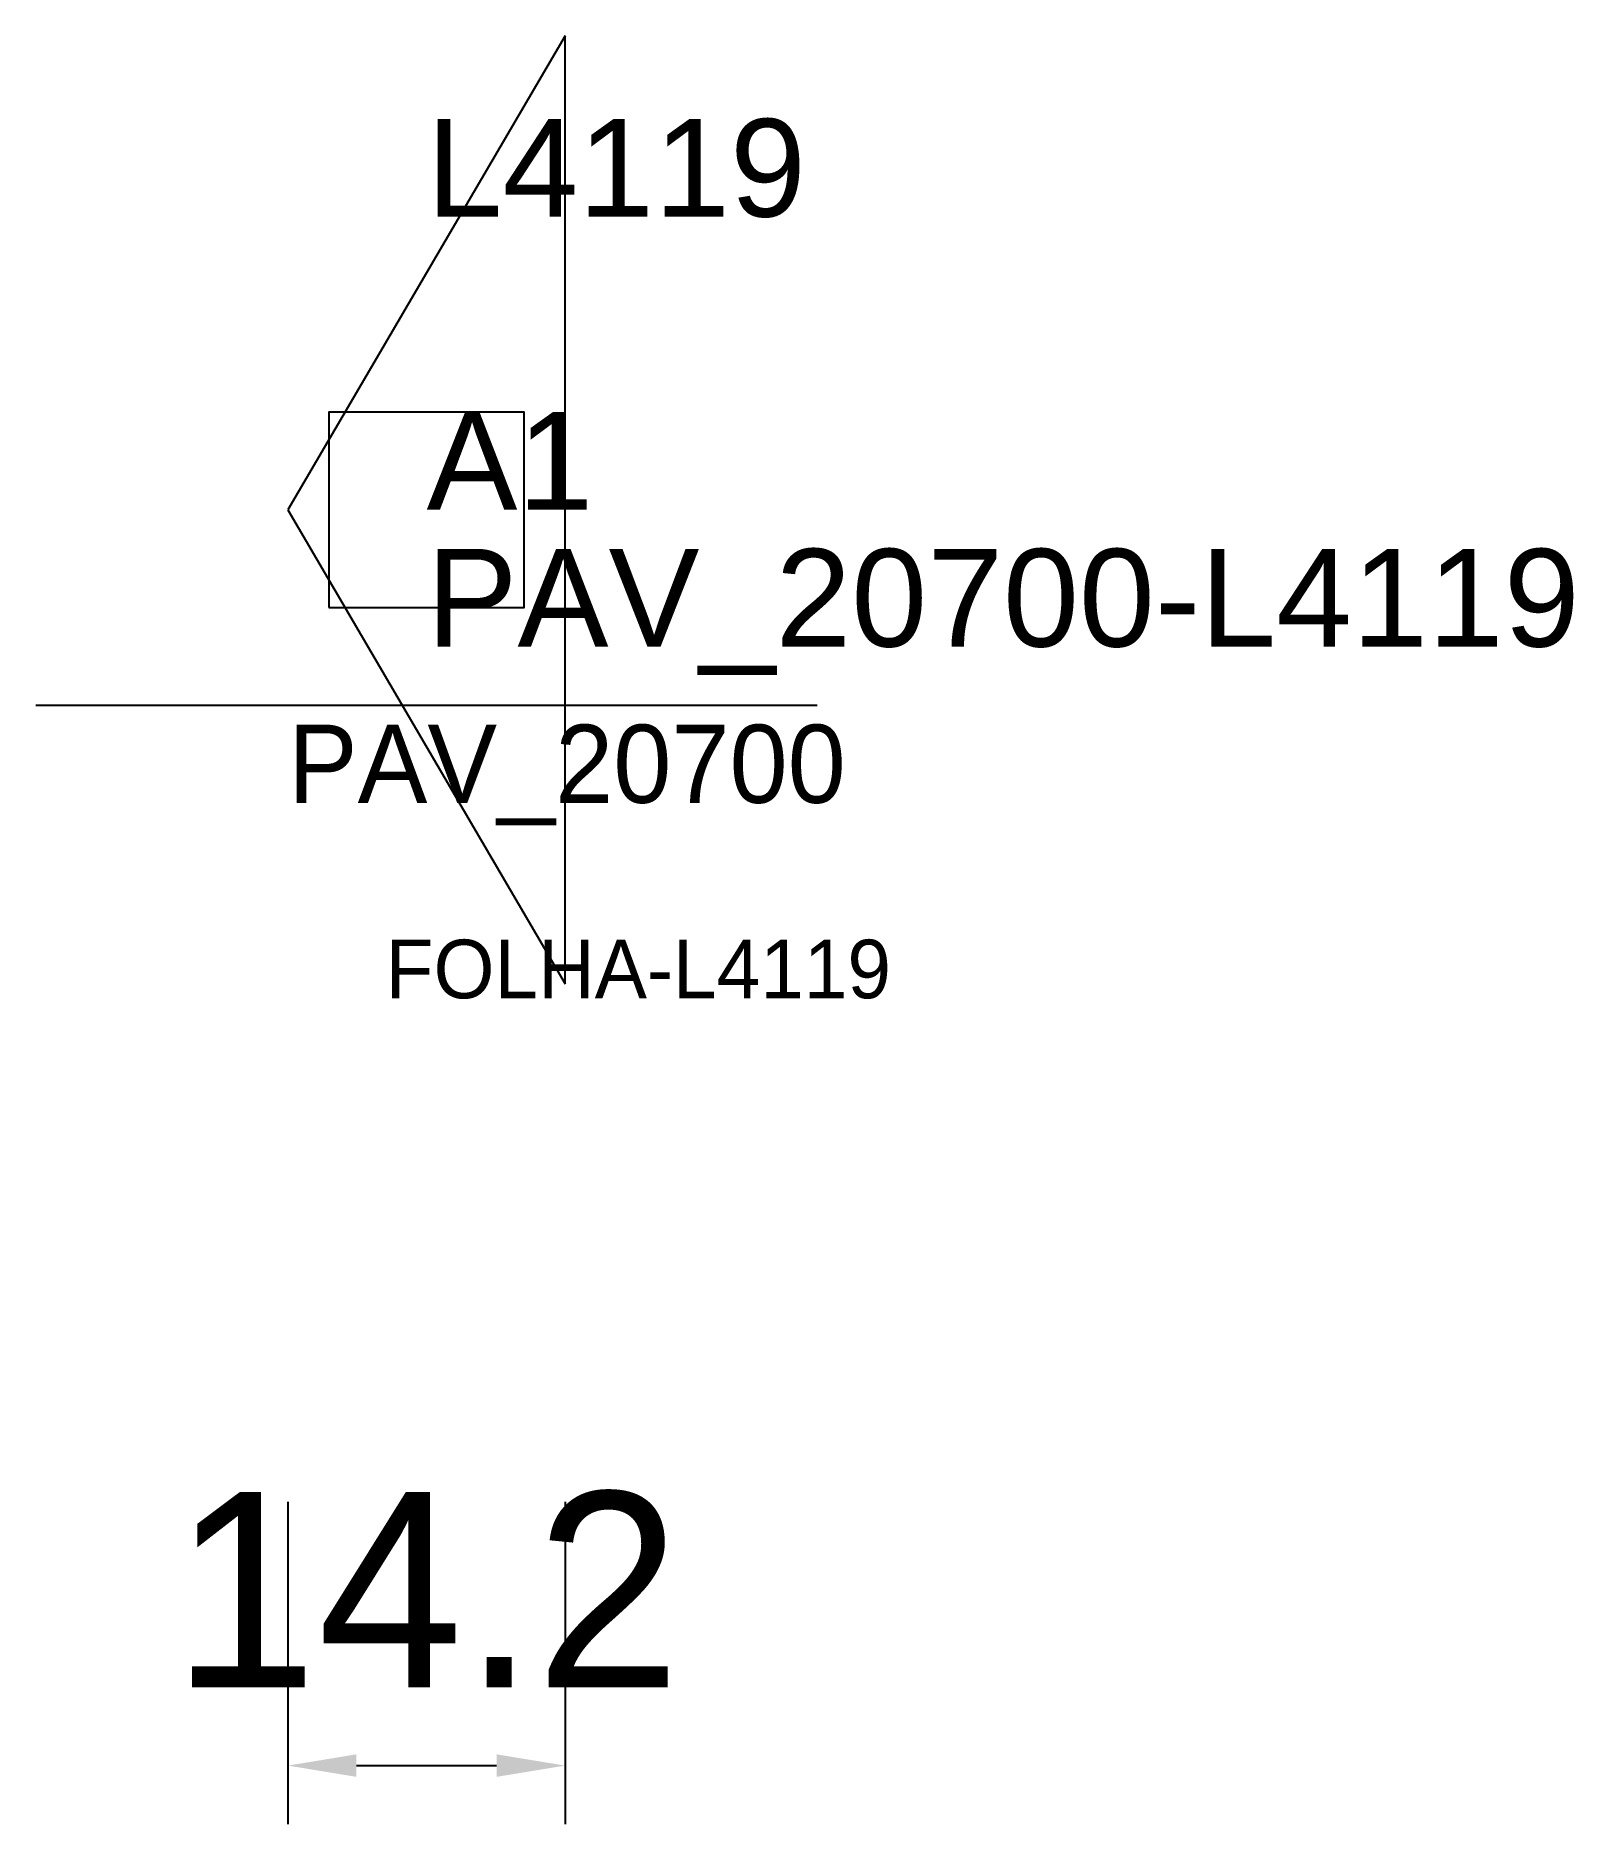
# Model space of a CAD drawing. Header units: metres. Extents: x 209.3 to 288, y 110 to 201.5.
import ezdxf

# ---------------------------------------------------------------- set-up
doc = ezdxf.new("R2010")
doc.units = ezdxf.units.M
for name, color, linetype in [('3', 3, 'CONTINUOUS'), ('AUX00', 7, 'CONTINUOUS'), ('COTA', 241, 'CONTINUOUS'), ('FOLHA', 255, 'CONTINUOUS'), ('Hachura', 251, 'CONTINUOUS'), ('NOMENCLATURA', 7, 'CONTINUOUS'), ('Nível', 160, 'CONTINUOUS'), ('Painéis', 200, 'CONTINUOUS'), ('Pilares', 5, 'CONTINUOUS'), ('SARR_2.2x7', 40, 'CONTINUOUS')]:
    doc.layers.add(name, color=color, linetype=linetype)
doc.styles.add('ARIAL', font='Arial.ttf')
doc.styles.add('STR_STANDARD', font='arial.ttf')
doc.dimstyles.new('EZ DXF', dxfattribs={"dimtxt": 10, "dimasz": 3.5, "dimexe": 3, "dimexo": 1.5, "dimgap": 1, "dimtad": 1, "dimdec": 1, "dimdsep": 46, "dimcen": 2.5, "dimazin": 3, "dimtfac": 1, "dimtmove": 0, "dimatfit": 3})

msp = doc.modelspace()

# ---------------------------------------------------------------- hatches: boundary and pattern name
at = {"layer": 'Hachura'}
h = msp.add_hatch(dxfattribs=at)
h.set_pattern_fill('ANSI31', scale=50)
h.paths.add_polyline_path([(222.2, 177.25), (236.38, 152.99), (236.38, 201.5)])
h = msp.add_hatch(dxfattribs=at)
h.set_pattern_fill('ANSI31', scale=50)
h.paths.add_polyline_path([(222.2, 177.25), (236.38, 152.99), (236.38, 201.5)])

# ---------------------------------------------------------------- linework, layer by layer
at = {"layer": 'Painéis', "color": 200}
for p, q in [((236.38, 201.5), (222.2, 177.25)), ((236.38, 201.5), (222.2, 177.25)), ((236.38, 152.99), (236.38, 201.5)), ((236.38, 152.99), (236.38, 201.5)), ((222.2, 177.25), (236.38, 152.99)), ((222.2, 177.25), (236.38, 152.99))]:
    msp.add_line(p, q, dxfattribs=at)
at = {"layer": 'Pilares'}
msp.add_lwpolyline([(224.29, 172.245), (234.29, 172.245), (234.29, 182.245), (224.29, 182.245)], close=True, dxfattribs=at)
msp.add_lwpolyline([(224.29, 172.245), (234.29, 172.245), (234.29, 182.245), (224.29, 182.245)], close=True, dxfattribs=at)
at = {"layer": 'SARR_2.2x7'}
msp.add_line((209.29, 167.245), (249.29, 167.245), dxfattribs=at)
msp.add_line((209.29, 167.245), (249.29, 167.245), dxfattribs=at)

# ---------------------------------------------------------------- texts
at = {"layer": '3', "style": 'STR_STANDARD'}
msp.add_text('A1', height=5, dxfattribs=at).set_placement((229.29, 177.245))
msp.add_text('A1', height=5, dxfattribs=at).set_placement((229.29, 177.245))
at = {"layer": 'AUX00', "style": 'STR_STANDARD'}
msp.add_text('PAV_20700-L4119', height=5, dxfattribs=at).set_placement((229.29, 170.245))
msp.add_text('PAV_20700-L4119', height=5, dxfattribs=at).set_placement((229.29, 170.245))
at = {"layer": 'FOLHA'}
msp.add_text('FOLHA-L4119', height=3, dxfattribs=at).set_placement((227.2, 152.25))
msp.add_text('FOLHA-L4119', height=3, dxfattribs=at).set_placement((227.2, 152.25))
at = {"layer": 'NOMENCLATURA', "insert": (229.29, 197.245), "char_height": 5, "attachment_point": 1, "style": 'ARIAL'}
msp.add_mtext('L4119', dxfattribs=at)
msp.add_mtext('L4119', dxfattribs=at)
at = {"layer": 'Nível'}
msp.add_text('PAV_20700', height=4, dxfattribs=at).set_placement((222.2, 162.25))
msp.add_text('PAV_20700', height=4, dxfattribs=at).set_placement((222.2, 162.25))

# ---------------------------------------------------------------- dimensions: what is measured, and where the dimension line sits
at = {"layer": 'COTA'}
msp.add_linear_dim(base=(222.2, 112.99), p1=(222.2, 127.99), p2=(236.38, 127.99), dimstyle='EZ DXF', dxfattribs=at).render()
msp.add_linear_dim(base=(222.2, 112.99), p1=(222.2, 127.99), p2=(236.38, 127.99), dimstyle='EZ DXF', dxfattribs=at).render()

doc.saveas('drawing.dxf')
